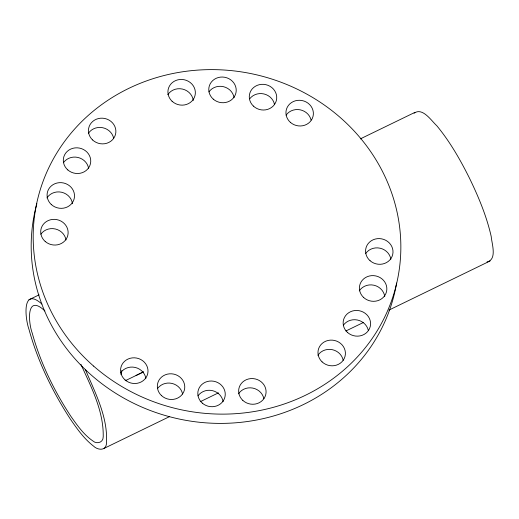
<?xml version="1.0" encoding="UTF-8"?>
<svg xmlns="http://www.w3.org/2000/svg" width="519" height="519" viewBox="0 0 519 519"><rect width="100%" height="100%" fill="white"/><g stroke="black" fill="none" stroke-linecap="round" stroke-linejoin="round"><path stroke-width="0.78" d="M120.966 374.439L121.809 370.54M414.097 113.207C422.55 106.979 431.373 120.817 436.771 125.715C449.908 141.583 460.191 159.605 469.384 177.985C478.479 196.72 486.614 216.118 491.208 236.495C491.772 243.651 497.397 259.552 487.004 261.959M41.948 304.063C21.655 286.073 25.081 318.575 28.954 329.254C37.666 361.166 52.328 391.313 70.299 419.008C77.078 428.837 84.091 438.879 93.66 446.21C97.274 449.882 105.344 451.147 106.356 444.485C108.594 418.132 95.308 393.188 85.369 369.547M28.876 299.807L39.074 294.857M360.277 138.91L414.902 112.389M125.3 380.712L126.201 380.271M125.494 380.615L143.685 371.779M136.075 375.477L143.049 372.091M104.098 448.384L169.648 416.562M200.243 401.706L218.454 392.864M345.914 330.979L363.391 322.494M388.887 310.115L490.124 260.966M44.926 310.978C26.106 293.118 28.208 322.357 32.243 333.146C40.398 362.813 54.093 390.846 70.986 416.491C77.279 425.366 83.689 434.65 92.791 440.878C96.657 444.504 103.32 442.61 103.21 436.862C103.787 411.165 91.279 387.2 80.925 364.344M396.6 283.024A184.388 171.672 12.2 0 1 177.933 418.755A184.388 171.672 12.2 0 1 36.875 203.675M197.979 395.874A13.766 12.813 12.2 0 1 212.433 390.638A13.766 12.813 12.2 0 1 223.118 401.654M343.306 325.309A13.766 12.813 12.2 0 1 357.28 319.983A13.766 12.813 12.2 0 1 368.269 330.188M208.936 91.895A13.766 12.813 12.2 0 1 223.391 86.667A13.766 12.813 12.2 0 1 234.075 97.676M63.467 162.687A13.766 12.813 12.2 0 1 77.915 157.445A13.766 12.813 12.2 0 1 88.606 168.448M120.732 372.668A13.766 12.813 12.2 0 1 135.18 367.439A13.766 12.813 12.2 0 1 145.865 378.448M40.865 234.212A13.766 12.813 12.2 0 1 55.319 228.976A13.766 12.813 12.2 0 1 65.997 239.992M286.105 115.14A13.766 12.813 12.2 0 1 300.073 109.807A13.766 12.813 12.2 0 1 311.063 120.012M365.726 253.46A13.766 12.813 12.2 0 1 380.18 248.231A13.766 12.813 12.2 0 1 390.865 259.241M88.379 133.383A13.766 12.813 12.2 0 1 102.626 127.706A13.766 12.813 12.2 0 1 113.674 138.398M249.743 98.766A13.766 12.813 12.2 0 1 263.944 93.952A13.766 12.813 12.2 0 1 274.512 104.54M317.894 355.314A13.766 12.813 12.2 0 1 332.147 349.644A13.766 12.813 12.2 0 1 343.195 360.335M157.789 388.238A13.766 12.813 12.2 0 1 171.99 383.424A13.766 12.813 12.2 0 1 182.558 394.012M46.957 197.914A13.766 12.813 12.2 0 1 61.651 192.257A13.766 12.813 12.2 0 1 72.433 203.695M167.799 94.724A13.766 12.813 12.2 0 1 182.487 89.067A13.766 12.813 12.2 0 1 193.269 100.504M359.291 290.893A13.766 12.813 12.2 0 1 373.978 285.236A13.766 12.813 12.2 0 1 384.761 296.673M238.526 393.837A13.766 12.813 12.2 0 1 252.734 388.076A13.766 12.813 12.2 0 1 263.853 398.702M93.634 366.103A184.388 171.672 12.2 0 0 396.73 283.108A184.388 171.672 12.2 0 0 160.689 76.416A184.388 171.672 12.2 0 0 93.634 366.103M202.319 403.133A13.766 12.813 12.2 0 0 224.948 396.951A13.766 12.813 12.2 0 0 207.341 381.51A13.766 12.813 12.2 0 0 202.319 403.133M347.646 332.569A13.766 12.813 12.2 0 0 370.281 326.386A13.766 12.813 12.2 0 0 352.667 310.952A13.766 12.813 12.2 0 0 347.646 332.569M213.283 99.155A13.766 12.813 12.2 0 0 235.911 92.972A13.766 12.813 12.2 0 0 218.298 77.532A13.766 12.813 12.2 0 0 213.283 99.155M67.82 169.94A13.766 12.813 12.2 0 0 90.442 163.745A13.766 12.813 12.2 0 0 72.822 148.317A13.766 12.813 12.2 0 0 67.82 169.94M125.073 379.927A13.766 12.813 12.2 0 0 147.701 373.745A13.766 12.813 12.2 0 0 130.087 358.305A13.766 12.813 12.2 0 0 125.073 379.927M45.205 241.471A13.766 12.813 12.2 0 0 67.833 235.282A13.766 12.813 12.2 0 0 50.226 219.848A13.766 12.813 12.2 0 0 45.205 241.471M290.445 122.4A13.766 12.813 12.2 0 0 313.074 116.217A13.766 12.813 12.2 0 0 295.467 100.777A13.766 12.813 12.2 0 0 290.445 122.4M370.073 260.72A13.766 12.813 12.2 0 0 392.701 254.537A13.766 12.813 12.2 0 0 375.088 239.097A13.766 12.813 12.2 0 0 370.073 260.72M92.564 139.942A13.766 12.813 12.2 0 0 115.458 134.59A13.766 12.813 12.2 0 0 98.487 118.54A13.766 12.813 12.2 0 0 92.564 139.942M253.402 106.084A13.766 12.813 12.2 0 0 276.296 100.738A13.766 12.813 12.2 0 0 259.318 84.681A13.766 12.813 12.2 0 0 253.402 106.084M322.085 361.873A13.766 12.813 12.2 0 0 344.979 356.527A13.766 12.813 12.2 0 0 328.002 340.477A13.766 12.813 12.2 0 0 322.085 361.873M161.448 395.549A13.766 12.813 12.2 0 0 184.342 390.204A13.766 12.813 12.2 0 0 167.365 374.154A13.766 12.813 12.2 0 0 161.448 395.549M51.251 204.46A13.766 12.813 12.2 0 0 74.107 198.978A13.766 12.813 12.2 0 0 57.025 183.025A13.766 12.813 12.2 0 0 51.251 204.46M172.094 101.27A13.766 12.813 12.2 0 0 194.949 95.788A13.766 12.813 12.2 0 0 177.868 79.835A13.766 12.813 12.2 0 0 172.094 101.27M363.585 297.439A13.766 12.813 12.2 0 0 386.441 291.957A13.766 12.813 12.2 0 0 369.353 276.004A13.766 12.813 12.2 0 0 363.585 297.439M242.821 400.383A13.766 12.813 12.2 0 0 265.676 394.901A13.766 12.813 12.2 0 0 248.595 378.948A13.766 12.813 12.2 0 0 242.821 400.383"/></g></svg>
